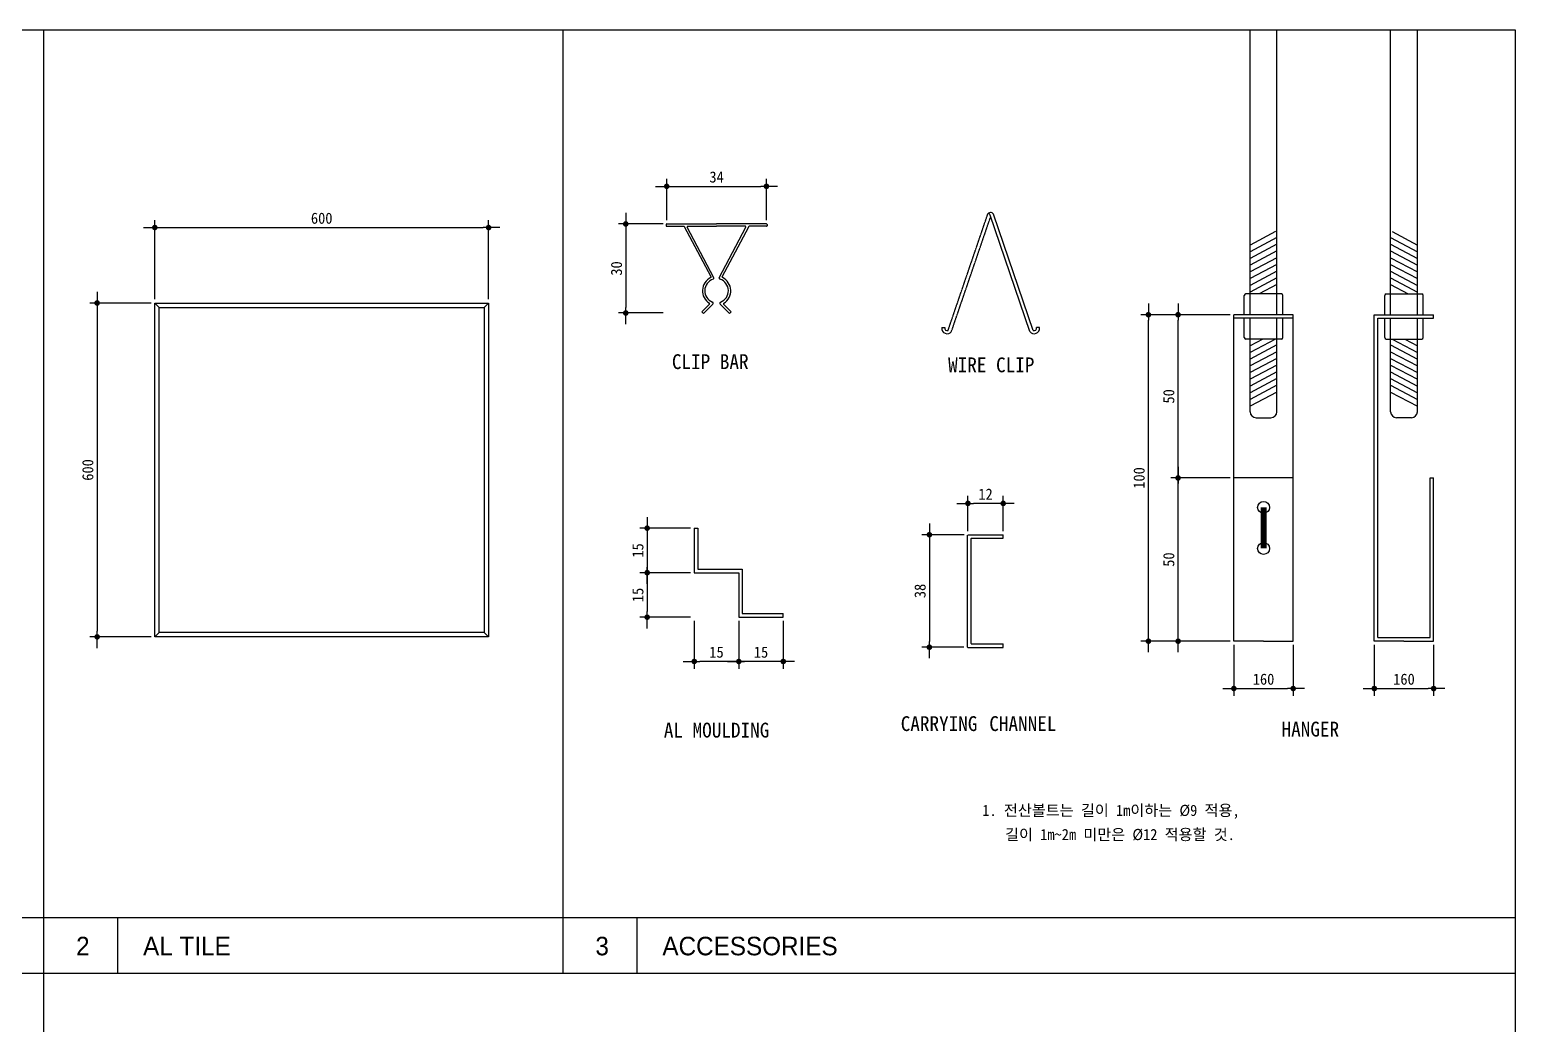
# Model space of a CAD drawing. Header units: millimetres. Extents: x 4197 to 36683, y 11436 to 28100.
# Drawn here: x 32001 to 36006, y 14117 to 16798 of the extents above; entities that cross this region are included whole.
import ezdxf
from ezdxf.enums import TextEntityAlignment as Align

# ---------------------------------------------------------------- set-up
doc = ezdxf.new("R2010")
doc.units = ezdxf.units.MM
doc.header["$MEASUREMENT"] = 0
doc.linetypes.add('HIDDEN', pattern=[0.375, 0.25, -0.125])
doc.layers.get('0').update_dxf_attribs({"linetype": 'CONTINUOUS'})
for name, color, linetype in [('9', 9, 'CONTINUOUS'), ('A-DIMS', 7, 'CONTINUOUS'), ('A-SYM', 7, 'CONTINUOUS'), ('A-TEXT', 3, 'CONTINUOUS'), ('A-TEXT-NOTE', 7, 'CONTINUOUS'), ('CIL1', 7, 'CONTINUOUS'), ('WALL', 3, 'CONTINUOUS'), ('WALL-C', 2, 'CONTINUOUS')]:
    doc.layers.add(name, color=color, linetype=linetype)
doc.layers.add('A-MKXS-TEXT1', color=3, linetype='CONTINUOUS', lineweight=25)
doc.styles.add('Gtx', font='')
doc.styles.add('HY울릉도L', font='malgun.ttf')
doc.styles.add('돋움체', font='')
doc.styles.get('Gtx').set_extended_font_data('Dotum')
doc.styles.get('돋움체').set_extended_font_data('DotumChe')
doc.dimstyles.new('CDIM', dxfattribs={"dimtxt": 3, "dimasz": 1.5, "dimexe": 2, "dimexo": 1, "dimgap": 1, "dimtad": 1, "dimdec": 0, "dimrnd": 0.5, "dimzin": 0, "dimdsep": 32, "dimlunit": 6, "dimtxsty": 'HY울릉도L', "dimblk1": '_CIDOT', "dimblk2": '_CIDOT', "dimsah": 1, "dimcen": 5.5, "dimclrd": 2, "dimclre": 2, "dimclrt": 7, "dimadec": 0, "dimazin": 0, "dimtfac": 1, "dimtdec": 0, "dimtix": 1, "dimtmove": 2, "dimatfit": 1, "dimldrblk": '_CIDOT', "dimfxl": 1, "dimtolj": 1, "dimtzin": 0, "dimlwd": -1, "dimarcsym": 0})

# ---------------------------------------------------------------- blocks, each defined once
blk = doc.blocks.new('_CIDOT')
at = {"color": 0, "linetype": 'ByBlock'}
blk.add_line((2, 0), (-1, 0), dxfattribs=at)
at = {"color": 0, "linetype": 'ByBlock', "const_width": 0.5}
blk.add_lwpolyline([(-0.25, 0, 1), (0.25, 0, 1)], format="xyb", close=True, dxfattribs=at)
blk = doc.blocks.new('*D75')
at = {"layer": 'A-DIMS', "lineweight": -2, "transparency": 16777216}
for p, q in [((35626.3, 15139.8), (35626.3, 15002.2)), ((35786.3, 15139.8), (35786.3, 15002.2))]:
    blk.add_line(p, q, dxfattribs=at)
at = {"layer": 'A-DIMS', "transparency": 16777216}
blk.add_line((35641.3, 15022.2), (35771.3, 15022.2), dxfattribs=at)
at = {"layer": 'A-DIMS', "transparency": 16777216, "xscale": 15, "yscale": 15, "zscale": 15, "rotation": 180}
blk.add_blockref('_CIDOT', (35626.3, 15022.2), dxfattribs=at)
at = {"layer": 'A-DIMS', "transparency": 16777216, "xscale": 15, "yscale": 15, "zscale": 15}
blk.add_blockref('_CIDOT', (35786.3, 15022.2), dxfattribs=at)
at = {"layer": 'A-DIMS', "color": 3, "transparency": 16777216, "insert": (35706.3, 15047.2), "char_height": 30, "attachment_point": 5, "style": '돋움체'}
blk.add_mtext('\\A1;160', dxfattribs=at)
blk = doc.blocks.new('*D76')
at = {"layer": 'A-DIMS', "lineweight": -2, "transparency": 16777216}
for p, q in [((35247.7, 15139.8), (35247.7, 15002.2)), ((35407.7, 15139.8), (35407.7, 15002.2))]:
    blk.add_line(p, q, dxfattribs=at)
at = {"layer": 'A-DIMS', "transparency": 16777216}
blk.add_line((35262.7, 15022.2), (35392.7, 15022.2), dxfattribs=at)
at = {"layer": 'A-DIMS', "transparency": 16777216, "xscale": 15, "yscale": 15, "zscale": 15, "rotation": 180}
blk.add_blockref('_CIDOT', (35247.7, 15022.2), dxfattribs=at)
at = {"layer": 'A-DIMS', "transparency": 16777216, "xscale": 15, "yscale": 15, "zscale": 15}
blk.add_blockref('_CIDOT', (35407.7, 15022.2), dxfattribs=at)
at = {"layer": 'A-DIMS', "color": 3, "transparency": 16777216, "insert": (35327.7, 15047.2), "char_height": 30, "attachment_point": 5, "style": '돋움체'}
blk.add_mtext('\\A1;160', dxfattribs=at)
blk = doc.blocks.new('*D77')
at = {"layer": 'A-DIMS', "lineweight": -2, "transparency": 16777216}
for p, q in [((35237.7, 16029.8), (34997.3, 16029.8)), ((35237.7, 15149.8), (34997.3, 15149.8))]:
    blk.add_line(p, q, dxfattribs=at)
at = {"layer": 'A-DIMS', "transparency": 16777216}
blk.add_line((35017.3, 15164.8), (35017.3, 16014.8), dxfattribs=at)
at = {"layer": 'A-DIMS', "transparency": 16777216, "xscale": 15, "yscale": 15, "zscale": 15}
for p, rotation in [((35017.3, 16029.8), 90), ((35017.3, 15149.8), 270)]:
    blk.add_blockref('_CIDOT', p, dxfattribs=dict(at, rotation=rotation))
at = {"layer": 'A-DIMS', "color": 3, "transparency": 16777216, "insert": (34992.3, 15589.8), "char_height": 30, "attachment_point": 5, "rotation": 90, "style": '돋움체'}
blk.add_mtext('\\A1;100', dxfattribs=at)
blk = doc.blocks.new('*D78')
at = {"layer": 'A-DIMS', "lineweight": -2, "transparency": 16777216}
for p, q in [((35237.7, 16029.8), (35077.3, 16029.8)), ((35237.7, 15589.8), (35077.3, 15589.8))]:
    blk.add_line(p, q, dxfattribs=at)
at = {"layer": 'A-DIMS', "transparency": 16777216}
blk.add_line((35097.3, 15604.8), (35097.3, 16014.8), dxfattribs=at)
at = {"layer": 'A-DIMS', "transparency": 16777216, "xscale": 15, "yscale": 15, "zscale": 15}
for p, rotation in [((35097.3, 16029.8), 90), ((35097.3, 15589.8), 270)]:
    blk.add_blockref('_CIDOT', p, dxfattribs=dict(at, rotation=rotation))
at = {"layer": 'A-DIMS', "color": 3, "transparency": 16777216, "insert": (35072.3, 15809.8), "char_height": 30, "attachment_point": 5, "rotation": 90, "style": '돋움체'}
blk.add_mtext('\\A1;50', dxfattribs=at)
blk = doc.blocks.new('*D79')
at = {"layer": 'A-DIMS', "lineweight": -2, "transparency": 16777216}
for p, q in [((35237.7, 15589.8), (35077.3, 15589.8)), ((35237.7, 15149.8), (35077.3, 15149.8))]:
    blk.add_line(p, q, dxfattribs=at)
at = {"layer": 'A-DIMS', "transparency": 16777216}
blk.add_line((35097.3, 15164.8), (35097.3, 15574.8), dxfattribs=at)
at = {"layer": 'A-DIMS', "transparency": 16777216, "xscale": 15, "yscale": 15, "zscale": 15}
for p, rotation in [((35097.3, 15589.8), 90), ((35097.3, 15149.8), 270)]:
    blk.add_blockref('_CIDOT', p, dxfattribs=dict(at, rotation=rotation))
at = {"layer": 'A-DIMS', "color": 3, "transparency": 16777216, "insert": (35072.3, 15369.8), "char_height": 30, "attachment_point": 5, "rotation": 90, "style": '돋움체'}
blk.add_mtext('\\A1;50', dxfattribs=at)
blk = doc.blocks.new('*D80')
at = {"layer": 'A-DIMS', "lineweight": -2, "transparency": 16777216}
for p, q in [((34520.6, 15436.8), (34406.8, 15436.8)), ((34519.8, 15133.6), (34406.8, 15133.6))]:
    blk.add_line(p, q, dxfattribs=at)
at = {"layer": 'A-DIMS', "transparency": 16777216}
blk.add_line((34426.8, 15421.8), (34426.8, 15148.6), dxfattribs=at)
at = {"layer": 'A-DIMS', "transparency": 16777216, "xscale": 15, "yscale": 15, "zscale": 15}
for p, rotation in [((34426.8, 15436.8), 90), ((34426.8, 15133.6), 270)]:
    blk.add_blockref('_CIDOT', p, dxfattribs=dict(at, rotation=rotation))
at = {"layer": 'A-DIMS', "color": 3, "transparency": 16777216, "insert": (34401.8, 15285.2), "char_height": 30, "attachment_point": 5, "rotation": 90, "style": '돋움체'}
blk.add_mtext('\\A1;38', dxfattribs=at)
blk = doc.blocks.new('*D81')
at = {"layer": 'A-DIMS', "lineweight": -2, "transparency": 16777216}
for p, q in [((34530.6, 15446.8), (34530.6, 15541.2)), ((34625.8, 15446.8), (34625.8, 15541.2))]:
    blk.add_line(p, q, dxfattribs=at)
at = {"layer": 'A-DIMS', "transparency": 16777216}
blk.add_line((34610.8, 15521.2), (34545.6, 15521.2), dxfattribs=at)
at = {"layer": 'A-DIMS', "transparency": 16777216, "xscale": 15, "yscale": 15, "zscale": 15, "rotation": 180}
blk.add_blockref('_CIDOT', (34530.6, 15521.2), dxfattribs=at)
at = {"layer": 'A-DIMS', "transparency": 16777216, "xscale": 15, "yscale": 15, "zscale": 15}
blk.add_blockref('_CIDOT', (34625.8, 15521.2), dxfattribs=at)
at = {"layer": 'A-DIMS', "color": 3, "transparency": 16777216, "insert": (34578.2, 15546.2), "char_height": 30, "attachment_point": 5, "style": '돋움체'}
blk.add_mtext('\\A1;12', dxfattribs=at)
blk = doc.blocks.new('*D82')
at = {"layer": 'A-DIMS', "lineweight": -2, "transparency": 16777216}
for p, q in [((33782.9, 15334.4), (33646, 15334.4)), ((33782.9, 15214.4), (33646, 15214.4))]:
    blk.add_line(p, q, dxfattribs=at)
at = {"layer": 'A-DIMS', "transparency": 16777216}
blk.add_line((33666, 15319.4), (33666, 15229.4), dxfattribs=at)
at = {"layer": 'A-DIMS', "transparency": 16777216, "xscale": 15, "yscale": 15, "zscale": 15}
for p, rotation in [((33666, 15334.4), 90), ((33666, 15214.4), 270)]:
    blk.add_blockref('_CIDOT', p, dxfattribs=dict(at, rotation=rotation))
at = {"layer": 'A-DIMS', "color": 3, "transparency": 16777216, "insert": (33641, 15274.4), "char_height": 30, "attachment_point": 5, "rotation": 90, "style": '돋움체'}
blk.add_mtext('\\A1;15', dxfattribs=at)
blk = doc.blocks.new('*D83')
at = {"layer": 'A-DIMS', "lineweight": -2, "transparency": 16777216}
for p, q in [((33782.9, 15454.4), (33646, 15454.4)), ((33782.9, 15334.4), (33646, 15334.4))]:
    blk.add_line(p, q, dxfattribs=at)
at = {"layer": 'A-DIMS', "transparency": 16777216}
blk.add_line((33666, 15439.4), (33666, 15349.4), dxfattribs=at)
at = {"layer": 'A-DIMS', "transparency": 16777216, "xscale": 15, "yscale": 15, "zscale": 15}
for p, rotation in [((33666, 15454.4), 90), ((33666, 15334.4), 270)]:
    blk.add_blockref('_CIDOT', p, dxfattribs=dict(at, rotation=rotation))
at = {"layer": 'A-DIMS', "color": 3, "transparency": 16777216, "insert": (33641, 15394.4), "char_height": 30, "attachment_point": 5, "rotation": 90, "style": '돋움체'}
blk.add_mtext('\\A1;15', dxfattribs=at)
blk = doc.blocks.new('*D84')
at = {"layer": 'A-DIMS', "lineweight": -2, "transparency": 16777216}
for p, q in [((33792.9, 15204.4), (33792.9, 15075.1)), ((33912.9, 15204.4), (33912.9, 15075.1))]:
    blk.add_line(p, q, dxfattribs=at)
at = {"layer": 'A-DIMS', "transparency": 16777216}
blk.add_line((33897.9, 15095.1), (33807.9, 15095.1), dxfattribs=at)
at = {"layer": 'A-DIMS', "transparency": 16777216, "xscale": 15, "yscale": 15, "zscale": 15, "rotation": 180}
blk.add_blockref('_CIDOT', (33792.9, 15095.1), dxfattribs=at)
at = {"layer": 'A-DIMS', "transparency": 16777216, "xscale": 15, "yscale": 15, "zscale": 15}
blk.add_blockref('_CIDOT', (33912.9, 15095.1), dxfattribs=at)
at = {"layer": 'A-DIMS', "color": 3, "transparency": 16777216, "insert": (33852.9, 15120.1), "char_height": 30, "attachment_point": 5, "style": '돋움체'}
blk.add_mtext('\\A1;15', dxfattribs=at)
blk = doc.blocks.new('*D85')
at = {"layer": 'A-DIMS', "lineweight": -2, "transparency": 16777216}
for p, q in [((33912.9, 15204.4), (33912.9, 15075.1)), ((34032.9, 15204.4), (34032.9, 15075.1))]:
    blk.add_line(p, q, dxfattribs=at)
at = {"layer": 'A-DIMS', "transparency": 16777216}
blk.add_line((34017.9, 15095.1), (33927.9, 15095.1), dxfattribs=at)
at = {"layer": 'A-DIMS', "transparency": 16777216, "xscale": 15, "yscale": 15, "zscale": 15, "rotation": 180}
blk.add_blockref('_CIDOT', (33912.9, 15095.1), dxfattribs=at)
at = {"layer": 'A-DIMS', "transparency": 16777216, "xscale": 15, "yscale": 15, "zscale": 15}
blk.add_blockref('_CIDOT', (34032.9, 15095.1), dxfattribs=at)
at = {"layer": 'A-DIMS', "color": 3, "transparency": 16777216, "insert": (33972.9, 15120.1), "char_height": 30, "attachment_point": 5, "style": '돋움체'}
blk.add_mtext('\\A1;15', dxfattribs=at)
blk = doc.blocks.new('*D86')
at = {"layer": 'A-DIMS', "lineweight": -2, "transparency": 16777216}
for p, q in [((33708.7, 16274.5), (33588.3, 16274.5)), ((33708.7, 16034.5), (33588.3, 16034.5))]:
    blk.add_line(p, q, dxfattribs=at)
at = {"layer": 'A-DIMS', "transparency": 16777216}
blk.add_line((33608.3, 16259.5), (33608.3, 16049.5), dxfattribs=at)
at = {"layer": 'A-DIMS', "transparency": 16777216, "xscale": 15, "yscale": 15, "zscale": 15}
for p, rotation in [((33608.3, 16274.5), 90), ((33608.3, 16034.5), 270)]:
    blk.add_blockref('_CIDOT', p, dxfattribs=dict(at, rotation=rotation))
at = {"layer": 'A-DIMS', "color": 3, "transparency": 16777216, "insert": (33583.3, 16154.5), "char_height": 30, "attachment_point": 5, "rotation": 90, "style": '돋움체'}
blk.add_mtext('\\A1;30', dxfattribs=at)
blk = doc.blocks.new('*D87')
at = {"layer": 'A-DIMS', "lineweight": -2, "transparency": 16777216}
for p, q in [((33718.7, 16284.5), (33718.7, 16395.9)), ((33987.5, 16284.5), (33987.5, 16395.9))]:
    blk.add_line(p, q, dxfattribs=at)
at = {"layer": 'A-DIMS', "transparency": 16777216}
blk.add_line((33733.7, 16375.9), (33972.5, 16375.9), dxfattribs=at)
at = {"layer": 'A-DIMS', "transparency": 16777216, "xscale": 15, "yscale": 15, "zscale": 15, "rotation": 180}
blk.add_blockref('_CIDOT', (33718.7, 16375.9), dxfattribs=at)
at = {"layer": 'A-DIMS', "transparency": 16777216, "xscale": 15, "yscale": 15, "zscale": 15}
blk.add_blockref('_CIDOT', (33987.5, 16375.9), dxfattribs=at)
at = {"layer": 'A-DIMS', "color": 3, "transparency": 16777216, "insert": (33853.1, 16400.9), "char_height": 30, "attachment_point": 5, "style": '돋움체'}
blk.add_mtext('\\A1;34', dxfattribs=at)
blk = doc.blocks.new('*D88')
at = {"layer": 'A-DIMS', "lineweight": -2, "transparency": 16777216}
for p, q in [((32328.5, 16061.4), (32163.1, 16061.4)), ((32328.5, 15161.4), (32163.1, 15161.4))]:
    blk.add_line(p, q, dxfattribs=at)
at = {"layer": 'A-DIMS', "transparency": 16777216}
blk.add_line((32183.1, 16046.4), (32183.1, 15176.4), dxfattribs=at)
at = {"layer": 'A-DIMS', "transparency": 16777216, "xscale": 15, "yscale": 15, "zscale": 15}
for p, rotation in [((32183.1, 16061.4), 90), ((32183.1, 15161.4), 270)]:
    blk.add_blockref('_CIDOT', p, dxfattribs=dict(at, rotation=rotation))
at = {"layer": 'A-DIMS', "color": 3, "transparency": 16777216, "insert": (32158, 15611.4), "char_height": 30, "attachment_point": 5, "rotation": 90, "style": '돋움체'}
blk.add_mtext('\\A1;600', dxfattribs=at)
blk = doc.blocks.new('*D89')
at = {"layer": 'A-DIMS', "lineweight": -2, "transparency": 16777216}
for p, q in [((32338.5, 16071.4), (32338.5, 16284.8)), ((33238.5, 16071.4), (33238.5, 16284.8))]:
    blk.add_line(p, q, dxfattribs=at)
at = {"layer": 'A-DIMS', "transparency": 16777216}
blk.add_line((32353.5, 16264.8), (33223.5, 16264.8), dxfattribs=at)
at = {"layer": 'A-DIMS', "transparency": 16777216, "xscale": 15, "yscale": 15, "zscale": 15, "rotation": 180}
blk.add_blockref('_CIDOT', (32338.5, 16264.8), dxfattribs=at)
at = {"layer": 'A-DIMS', "transparency": 16777216, "xscale": 15, "yscale": 15, "zscale": 15}
blk.add_blockref('_CIDOT', (33238.5, 16264.8), dxfattribs=at)
at = {"layer": 'A-DIMS', "color": 3, "transparency": 16777216, "insert": (32788.5, 16289.8), "char_height": 30, "attachment_point": 5, "style": '돋움체'}
blk.add_mtext('\\A1;600', dxfattribs=at)

msp = doc.modelspace()

# ---------------------------------------------------------------- linework, layer by layer
msp.add_lwpolyline([(36006.4, 16798.1), (36006.4, 11436.1), (28818.9, 11436.1), (28818.9, 16798.1)], close=True)
at = {"layer": '9'}
for p, q in [((35291.7, 16029.8), (35291.7, 16798.1)), ((35363.7, 16029.8), (35363.7, 16798.1)), ((35670.3, 16029.8), (35670.3, 16798.1)), ((35742.3, 16029.8), (35742.3, 16798.1)), ((35359.5, 16253.8), (35291.7, 16217.7)), ((35363.7, 16237.9), (35291.7, 16199.6)), ((35670.3, 16237.9), (35742.3, 16199.6)), ((35674.6, 16253.8), (35742.3, 16217.7)), ((35363.7, 16219.8), (35291.7, 16181.5)), ((35363.7, 16201.7), (35291.7, 16163.4)), ((35363.7, 16183.5), (35291.7, 16145.3)), ((35670.3, 16219.8), (35742.3, 16181.5)), ((35670.3, 16201.7), (35742.3, 16163.4)), ((35670.3, 16183.5), (35742.3, 16145.3)), ((35363.7, 16165.4), (35291.7, 16127.1)), ((35363.7, 16147.3), (35291.7, 16109)), ((35670.3, 16165.4), (35742.3, 16127.1)), ((35670.3, 16147.3), (35742.3, 16109)), ((35363.7, 16129.2), (35291.7, 16090.9)), ((35363.7, 16111.1), (35316.2, 16085.8)), ((35670.3, 16129.2), (35742.3, 16090.9)), ((35670.3, 16111.1), (35717.9, 16085.8)), ((35275.7, 16029.8), (35275.7, 16081.8)), ((35375.7, 16085.8), (35279.7, 16085.8)), ((35379.7, 16029.8), (35379.7, 16081.8)), ((35654.3, 16029.8), (35654.3, 16081.8)), ((35658.3, 16085.8), (35754.3, 16085.8)), ((35758.3, 16029.8), (35758.3, 16081.8)), ((35275.7, 15968.2), (35275.7, 16020.2)), ((35291.7, 15768.3), (35291.7, 16020.2)), ((35363.7, 15768.3), (35363.7, 16020.2)), ((35379.7, 15968.2), (35379.7, 16020.2)), ((35654.3, 15968.2), (35654.3, 16020.2)), ((35670.3, 15768.3), (35670.3, 16020.2)), ((35742.3, 15768.3), (35742.3, 16020.2)), ((35758.3, 15968.2), (35758.3, 16020.2)), ((35375.7, 15964.2), (35279.7, 15964.2)), ((35359.5, 15964.2), (35291.7, 15928.1)), ((35325.4, 15964.2), (35291.7, 15946.3)), ((35363.7, 15948.3), (35291.7, 15910)), ((35658.3, 15964.2), (35754.3, 15964.2)), ((35670.3, 15948.3), (35742.3, 15910)), ((35674.6, 15964.2), (35742.3, 15928.1)), ((35708.7, 15964.2), (35742.3, 15946.3)), ((35363.7, 15930.2), (35291.7, 15891.9)), ((35363.7, 15912.1), (35291.7, 15873.8)), ((35670.3, 15930.2), (35742.3, 15891.9)), ((35670.3, 15912.1), (35742.3, 15873.8)), ((35363.7, 15893.9), (35291.7, 15855.7)), ((35363.7, 15875.8), (35291.7, 15837.5)), ((35670.3, 15893.9), (35742.3, 15855.7)), ((35670.3, 15875.8), (35742.3, 15837.5)), ((35363.7, 15857.7), (35291.7, 15819.4)), ((35363.7, 15839.6), (35291.7, 15801.3)), ((35363.7, 15821.5), (35291.7, 15783.2)), ((35670.3, 15857.7), (35742.3, 15819.4)), ((35670.3, 15839.6), (35742.3, 15801.3)), ((35670.3, 15821.5), (35742.3, 15783.2)), ((35307.7, 15752.3), (35347.7, 15752.3)), ((35726.3, 15752.3), (35686.3, 15752.3))]:
    msp.add_line(p, q, dxfattribs=at)
at = {"layer": '9', "const_width": 16}
msp.add_lwpolyline([(35327.7, 15399.7), (35327.7, 15510.4)], dxfattribs=at)
at = {"layer": '9'}
for centre in [(35327.7, 15510.4), (35327.7, 15399.7)]:
    msp.add_circle(centre, 16, dxfattribs=at)
for centre, radius, start, end in [((35279.7, 16081.8), 4, 90, 180), ((35375.7, 16081.8), 4, 0, 90), ((35658.3, 16081.8), 4, 90, 180), ((35754.3, 16081.8), 4, 0, 90), ((35279.7, 15968.2), 4, 180, 270), ((35375.7, 15968.2), 4, 270, 0), ((35658.3, 15968.2), 4, 180, 270), ((35754.3, 15968.2), 4, 270, 0), ((35307.7, 15768.3), 16, 180, 270), ((35347.7, 15768.3), 16, 270, 0), ((35686.3, 15768.3), 16, 180, 270), ((35726.3, 15768.3), 16, 270, 0)]:
    msp.add_arc(centre, radius, start, end, dxfattribs=at)
at = {"layer": 'A-SYM'}
for p, q in [((32038.4, 16798.1), (32038.4, 11436.1)), ((33438.4, 16798.1), (33438.4, 14253.7)), ((36006.4, 14403.7), (28818.9, 14403.7)), ((32238.4, 14403.7), (32238.4, 14253.7)), ((33638.4, 14403.7), (33638.4, 14253.7)), ((36006.4, 14253.7), (28818.9, 14253.7))]:
    msp.add_line(p, q, dxfattribs=at)
at = {"layer": 'CIL1'}
for p, q in [((35247.7, 15149.8), (35247.7, 16029.8)), ((35407.7, 16029.8), (35247.7, 16029.8)), ((35407.7, 15149.8), (35407.7, 16029.8)), ((35626.3, 15149.8), (35626.3, 16029.8)), ((35626.3, 16029.8), (35786.3, 16029.8)), ((35786.3, 16020.2), (35786.3, 16029.8)), ((35407.7, 16020.2), (35247.7, 16020.2)), ((35635.9, 15159.4), (35635.9, 16020.2)), ((35635.9, 16020.2), (35786.3, 16020.2)), ((35407.7, 15589.8), (35247.7, 15589.8)), ((35776.7, 15159.4), (35776.7, 15589.8)), ((35776.7, 15589.8), (35786.3, 15589.8)), ((35786.3, 15149.8), (35786.3, 15589.8)), ((35327.7, 15149.8), (35247.7, 15149.8)), ((35327.7, 15149.8), (35407.7, 15149.8)), ((35706.3, 15149.8), (35626.3, 15149.8)), ((35635.9, 15159.4), (35776.7, 15159.4)), ((35706.3, 15149.8), (35786.3, 15149.8))]:
    msp.add_line(p, q, dxfattribs=at)
at = {"layer": 'WALL'}
for p, q in [((32338.5, 16061.4), (32350.5, 16049.4)), ((33238.5, 16061.4), (33226.5, 16049.4)), ((32350.5, 15173.4), (32338.5, 15161.4)), ((33226.5, 15173.4), (33238.5, 15161.4))]:
    msp.add_line(p, q, dxfattribs=at)
at = {"layer": 'WALL', "color": 5}
msp.add_lwpolyline([(32338.5, 16061.4), (33238.5, 16061.4), (33238.5, 15161.4), (32338.5, 15161.4)], close=True, dxfattribs=at)
at = {"layer": 'WALL'}
msp.add_lwpolyline([(32350.5, 16049.4), (33226.5, 16049.4), (33226.5, 15173.4), (32350.5, 15173.4)], close=True, dxfattribs=at)
at = {"layer": 'WALL-C', "linetype": 'HIDDEN'}
for p, q in [((34477.1, 15987.2), (34584.6, 16302)), ((34486.4, 15984.8), (34590.9, 16290.6))]:
    msp.add_line(p, q, dxfattribs=at)
at = {"layer": 'WALL-C'}
for p, q in [((33717.1, 16272.9), (33717.1, 16269.7)), ((33718.7, 16274.5), (33853.1, 16274.5)), ((33718.7, 16268.1), (33765.1, 16268.1)), ((33838.1, 16131.8), (33766.6, 16267)), ((33845.8, 16129.7), (33773.9, 16265.9)), ((33775.4, 16268.1), (33853.1, 16268.1)), ((33987.5, 16274.5), (33853.1, 16274.5)), ((33930.7, 16268.1), (33853.1, 16268.1)), ((33860.3, 16129.7), (33932.2, 16265.9)), ((33868, 16131.8), (33939.6, 16267)), ((33987.5, 16268.1), (33941, 16268.1)), ((33989.1, 16272.9), (33989.1, 16269.7)), ((34697.5, 15984.8), (34590.4, 16298.5)), ((34706.9, 15987.2), (34600.5, 16298.4)), ((33834.1, 16058.4), (33813.7, 16038)), ((33818.2, 16033.5), (33813.7, 16038)), ((33843.3, 16058.6), (33818.2, 16033.5)), ((33862.8, 16058.6), (33887.9, 16033.5)), ((33872.1, 16058.4), (33892.5, 16038)), ((33887.9, 16033.5), (33892.5, 16038)), ((34460.5, 15995.1), (34468.6, 15995.1)), ((34723.5, 15995.1), (34715.3, 15995.1)), ((33792.9, 15454.4), (33802.5, 15454.4)), ((33792.9, 15454.4), (33792.9, 15334.4)), ((33802.5, 15454.4), (33802.5, 15344)), ((34529.8, 15133.6), (34529.8, 15436)), ((34530.6, 15436.8), (34625.8, 15436.8)), ((34539.4, 15143.2), (34539.4, 15426.4)), ((34540.2, 15427.2), (34625.8, 15427.2)), ((34625.8, 15427.2), (34625.8, 15436.8)), ((33802.5, 15344), (33922.5, 15344)), ((33922.5, 15344), (33922.5, 15224)), ((33792.9, 15334.4), (33912.9, 15334.4)), ((33912.9, 15334.4), (33912.9, 15214.4)), ((33922.5, 15224), (34032.9, 15224)), ((34032.9, 15214.4), (34032.9, 15224)), ((33912.9, 15214.4), (34032.9, 15214.4)), ((34540.2, 15142.4), (34625.8, 15142.4)), ((34625.8, 15132.8), (34625.8, 15142.4)), ((34530.6, 15132.8), (34625.8, 15132.8))]:
    msp.add_line(p, q, dxfattribs=at)
for centre, radius, start, end in [((34591.7, 16296.2), 9.13, 14.1321, 140.4951), ((34586.6, 16300.1), 2.73, 20.8485, 135.3323), ((34581.7, 16295.9), 9, 16.3971, 34.8137), ((33718.7, 16272.9), 1.6, 90, 180), ((33718.7, 16269.7), 1.6, 180, 270), ((33765.1, 16266.5), 1.6, 21.5545, 90), ((33775.4, 16266.5), 1.6, 90, 201.5545), ((33930.7, 16266.5), 1.6, 338.4455, 90), ((33941, 16266.5), 1.6, 90, 158.4455), ((33987.5, 16272.9), 1.6, 0, 90), ((33987.5, 16269.7), 1.6, 270, 0), ((33854, 16094.4), 39.1, 115.2489, 238.8893), ((33854, 16094.4), 32.7, 108.0826, 248.9363), ((33836.6, 16131.2), 1.6, 295.2489, 21.5545), ((33842.8, 16128.6), 3.2, 288.0826, 21.5545), ((33863.3, 16128.6), 3.2, 158.4455, 251.9174), ((33852.2, 16094.4), 32.7, 291.0637, 71.9174), ((33869.5, 16131.2), 1.6, 158.4455, 244.7511), ((33852.2, 16094.4), 39.1, 301.1107, 64.7511), ((33832.9, 16059.5), 1.6, 315, 58.8893), ((33841.1, 16060.9), 3.2, 315, 68.9363), ((33865.1, 16060.9), 3.2, 111.0637, 225), ((33873.2, 16059.5), 1.6, 121.1107, 225), ((34474.7, 15993.1), 14.4, 172.0769, 324.713), ((34474.7, 15993.1), 6.35, 161.8559, 292.1319), ((34709.2, 15993.1), 14.4, 215.287, 7.9231), ((34709.2, 15993.1), 6.35, 247.8681, 18.1441), ((34540.2, 15426.4), 0.8, 90, 180), ((34540.2, 15143.2), 0.8, 180, 270), ((34530.6, 15133.6), 0.8, 180, 270)]:
    msp.add_arc(centre, radius, start, end, dxfattribs=at)

# ---------------------------------------------------------------- texts
at = {"layer": 'A-MKXS-TEXT1', "style": '돋움체'}
for s, p in [('1. 전산볼트는 길이 1m이하는 %%C9 적용,', (34569.4, 14678.7)), ('길이 1m~2m 미만은 %%C12 적용할 것.', (34630.8, 14613.7))]:
    msp.add_text(s, height=30, dxfattribs=at).set_placement(p)
at = {"layer": 'A-TEXT', "style": 'Gtx'}
for s, p in [('2', (32144.6, 14328)), ('3', (33544.6, 14328))]:
    msp.add_text(s, height=50, dxfattribs=at).set_placement(p, align=Align.MIDDLE_CENTER)
for s, p in [('AL TILE', (32307, 14328)), ('ACCESSORIES', (33707, 14328))]:
    msp.add_text(s, height=50, dxfattribs=at).set_placement(p, align=Align.MIDDLE_LEFT)
at = {"layer": 'A-TEXT-NOTE', "style": '돋움체'}
for s, p in [('CLIP BAR', (33732.6, 15883.3)), ('WIRE CLIP', (34477.2, 15874.7)), ('CARRYING', (34349.5, 14907.6)), ('CHANNEL', (34588.3, 14907.6)), ('AL MOULDING', (33710.9, 14890.1)), ('HANGER', (35376.3, 14892.8))]:
    msp.add_text(s, height=40, dxfattribs=at).set_placement(p)

# ---------------------------------------------------------------- dimensions: what is measured, and where the dimension line sits
at = {"layer": 'A-DIMS'}
for base, p1, p2, text, picture, middle in [((33987.5, 16375.9), (33718.7, 16274.5), (33987.5, 16274.5), '34', '*D87', (33853.1, 16400.9)), ((33238.5, 16264.8), (32338.5, 16061.4), (33238.5, 16061.4), '600', '*D89', (32788.5, 16289.8)), ((34530.6, 15521.2), (34625.8, 15436.8), (34530.6, 15436.8), '12', '*D81', (34578.2, 15546.2))]:
    dim = msp.add_linear_dim(base=base, p1=p1, p2=p2, text=text, dimstyle='CDIM', override={"dimscale": 10, "dimtxsty": '돋움체', "dimclrd": 256, "dimclre": 256, "dimclrt": 3}, dxfattribs=at)
    dim.commit()
    dim.dimension.update_dxf_attribs({"geometry": picture, "text_midpoint": middle})
for base, p1, p2, angle, text, picture, middle in [((33608.3, 16034.5), (33718.7, 16274.5), (33718.7, 16034.5), 90, '30', '*D86', (33583.3, 16154.5)), ((32183.1, 15161.4), (32338.5, 16061.4), (32338.5, 15161.4), 90, '600', '*D88', (32158, 15611.4)), ((35017.3, 16029.8), (35247.7, 15149.8), (35247.7, 16029.8), 90, '100', '*D77', (34992.3, 15589.8)), ((35097.3, 16029.8), (35247.7, 15589.8), (35247.7, 16029.8), 90, '50', '*D78', (35072.3, 15809.8)), ((35097.3, 15589.8), (35247.7, 15149.8), (35247.7, 15589.8), 90, '50', '*D79', (35072.3, 15369.8)), ((33666, 15334.4), (33792.9, 15454.4), (33792.9, 15334.4), 90, '15', '*D83', (33641, 15394.4)), ((34426.8, 15133.6), (34530.6, 15436.8), (34529.8, 15133.6), 90, '38', '*D80', (34401.8, 15285.2)), ((33666, 15214.4), (33792.9, 15334.4), (33792.9, 15214.4), 90, '15', '*D82', (33641, 15274.4)), ((33792.9, 15095.1), (33912.9, 15214.4), (33792.9, 15214.4), 180, '15', '*D84', (33852.9, 15120.1)), ((33912.9, 15095.1), (34032.9, 15214.4), (33912.9, 15214.4), 180, '15', '*D85', (33972.9, 15120.1))]:
    dim = msp.add_linear_dim(base=base, p1=p1, p2=p2, angle=angle, text=text, dimstyle='CDIM', override={"dimscale": 10, "dimtxsty": '돋움체', "dimclrd": 256, "dimclre": 256, "dimclrt": 3}, dxfattribs=at)
    dim.commit()
    dim.dimension.update_dxf_attribs({"geometry": picture, "text_midpoint": middle})
for base, p1, p2, picture, middle in [((35407.7, 15022.2), (35247.7, 15149.8), (35407.7, 15149.8), '*D76', (35327.7, 15047.2)), ((35786.3, 15022.2), (35626.3, 15149.8), (35786.3, 15149.8), '*D75', (35706.3, 15047.2))]:
    dim = msp.add_linear_dim(base=base, p1=p1, p2=p2, angle=180, dimstyle='CDIM', override={"dimscale": 10, "dimtxsty": '돋움체', "dimclrd": 256, "dimclre": 256, "dimclrt": 3}, dxfattribs=at)
    dim.commit()
    dim.dimension.update_dxf_attribs({"geometry": picture, "text_midpoint": middle})

doc.saveas('drawing.dxf')
